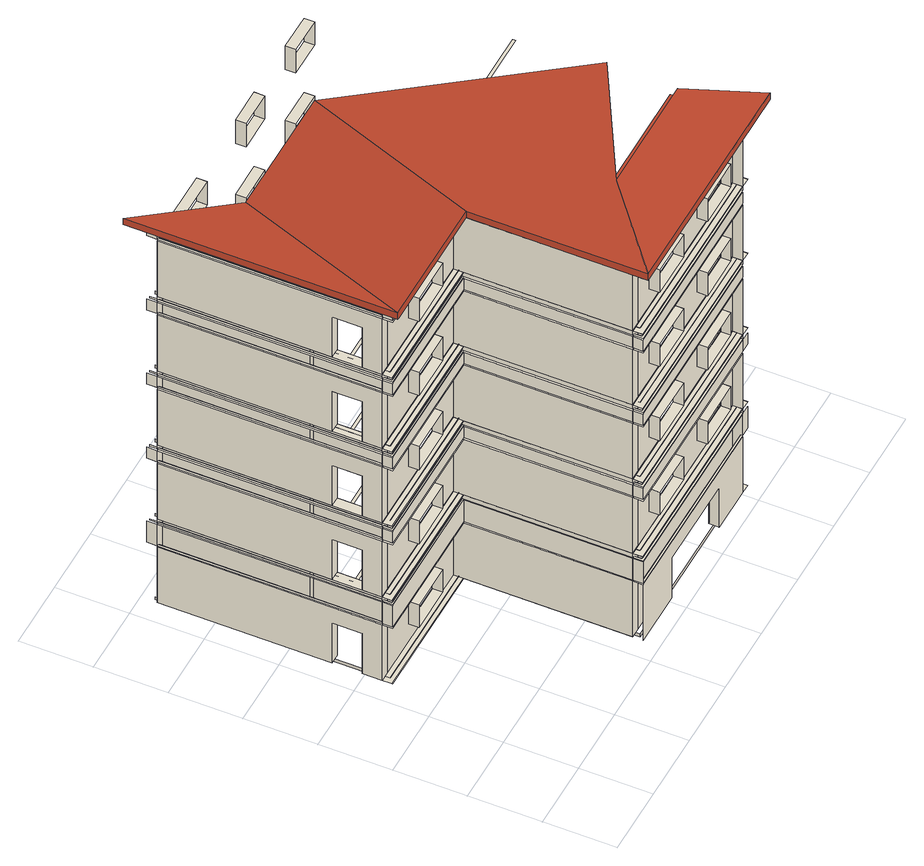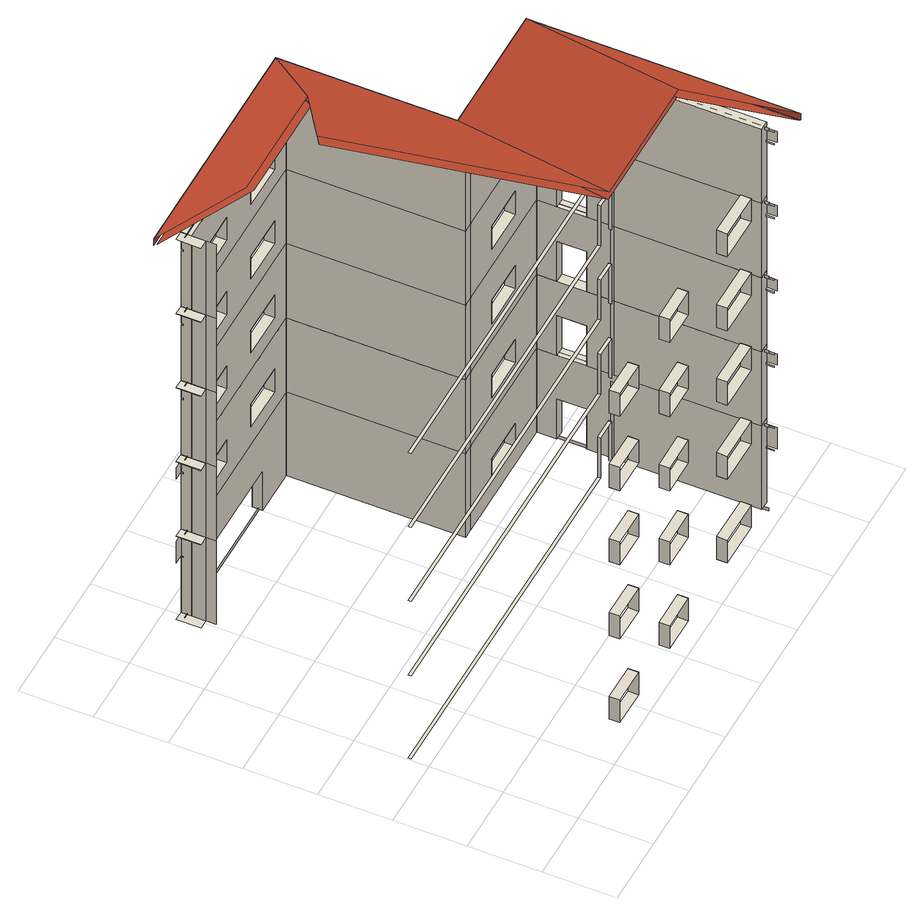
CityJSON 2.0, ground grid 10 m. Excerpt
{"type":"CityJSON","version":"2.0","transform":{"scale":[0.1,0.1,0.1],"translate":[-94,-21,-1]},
"CityObjects":{
"building1":{"type":"Building","geometry":[{"type":"MultiSurface","lod":"3","boundaries":[[[0,1,2,3]],[[4,5,6,7]],[[8,9,10,11]],[[12,13,14,15]],[[16,17,18,19]],[[20,21,22,23]],[[24,25,26,27]],[[28,29,30,31]],[[32,33,34,35]],[[36,37,38,39]],[[40,41,42,43]],[[44,45,46,47]],[[48,49,50,51]],[[52,53,54,55]],[[56,57,58,59]],[[60,61,62,25,26,2,3,21,22,63,64,65,66]],[[67,68,69,33,34,6,7,29,30,70,61,71,60]],[[72,73,74,41,42,10,11,37,38,75,68,76,67]],[[77,78,79,49,50,14,15,45,46,80,73,81,72]],[[82,83,84,57,58,18,19,53,54,85,78,86,77]],[[87,88,89,90]],[[91,92,93,94,95]],[[96,97,98,99,100]],[[101,102,103,104,105]],[[106,107,108,109,110]],[[111,112,113,114,115]],[[116,91,95,117]],[[118,96,100,119]],[[120,101,105,121]],[[122,106,110,123]],[[124,111,115,125]],[[63,126,127,128,117,95,94,64]],[[70,129,130,131,119,100,99,61]],[[75,132,133,134,121,105,104,68]],[[80,135,136,137,123,110,109,73]],[[85,138,139,140,125,115,114,78]],[[117,128,141,142,116]],[[119,131,143,144,118]],[[121,134,145,146,120]],[[123,137,147,148,122]],[[125,140,149,150,124]],[[151,88,87]],[[152,153,154]],[[155,126,63,22]],[[156,157,2,26]],[[158,129,70,30]],[[159,160,6,34]],[[161,132,75,38]],[[162,163,10,42]],[[164,135,80,46]],[[165,166,14,50]],[[167,138,85,54]],[[168,169,18,58]],[[170,155,22,21]],[[171,156,26,25]],[[172,158,30,29]],[[173,159,34,33]],[[174,161,38,37]],[[175,162,42,41]],[[176,164,46,45]],[[177,165,50,49]],[[178,167,54,53]],[[179,168,58,57]],[[66,64,63,22,21,3,2,26,25,62,61,60,180,181],[182,183,184,185]],[[60,61,70,30,29,7,6,34,33,69,68,67,186,180],[187,188,189,190]],[[67,68,75,38,37,11,10,42,41,74,73,72,191,186],[192,193,194,195]],[[72,73,80,46,45,15,14,50,49,79,78,77,196,191],[197,198,199,200]],[[77,78,85,54,53,19,18,58,57,84,83,82,201,196],[202,203,204,205]],[[206,207,208,209]],[[210,211,212,213]],[[214,215,211,210]],[[216,217,215,214]],[[218,219,217,216]],[[210,211,220,133,68,67]],[[214,215,221,136,73,72]],[[216,217,222,139,78,77]],[[218,219,223,224,83,82]],[[225,130,61,60]],[[211,210,67,60,97,96,118,144,213,212,225,220]],[[215,214,72,67,102,101,120,146,210,211,220,221]],[[217,216,77,72,107,106,122,148,214,215,221,222]],[[219,218,82,77,112,111,124,150,216,217,222,223]],[[60,66,92,91,116,142,209,208,226,225]],[[227,228,229,230]],[[231,232,233,234]],[[235,236,237,238]],[[239,240,241,242]],[[243,244,245,246]],[[20,247,248,0,3,21]],[[24,249,250,251,62,25]],[[28,252,253,4,7,29]],[[32,254,255,256,69,33]],[[36,257,258,8,11,37]],[[40,259,260,261,74,41]],[[44,262,263,12,15,45]],[[48,264,265,266,79,49]],[[52,267,268,16,19,53]],[[56,269,270,271,84,57]],[[21,3,272,170]],[[25,62,273,171]],[[29,7,274,172]],[[33,69,275,173]],[[37,11,276,174]],[[41,74,277,175]],[[45,15,278,176]],[[49,79,279,177]],[[53,19,280,178]],[[57,84,281,179]],[[226,208,209,142,141,282]],[[225,212,213,144,143,283]],[[220,211,210,146,145,284]],[[221,215,214,148,147,285]],[[222,217,216,150,149,286]],[[287,288,289,290]],[[291,292,293,294]],[[295,296,297,298]],[[299,300,301,302]],[[303,304,305,306]],[[307,308,309,310]],[[230,311,312,227]],[[234,313,314,231]],[[238,315,316,235]],[[242,317,318,239]],[[246,319,320,243]],[[282,141,128,127]],[[283,143,131,130]],[[284,145,134,133]],[[285,147,137,136]],[[286,149,140,139]],[[321,87,90,154,322]],[[66,181,323,324,64]],[[60,180,325,326,61]],[[67,186,327,328,68]],[[72,191,329,330,73]],[[77,196,331,332,78]],[[185,333,334,184]],[[190,335,336,189]],[[195,337,338,194]],[[200,339,340,199]],[[205,341,342,204]],[[248,343,1,0],[344,345,333,334]],[[253,346,5,4],[347,348,335,336]],[[258,349,9,8],[350,351,337,338]],[[263,352,13,12],[353,354,339,340]],[[268,355,17,16],[356,357,341,342]],[[23,358,247,20]],[[27,359,249,24]],[[31,360,252,28]],[[35,361,254,32]],[[39,362,257,36]],[[43,363,259,40]],[[47,364,262,44]],[[51,365,264,48]],[[55,366,267,52]],[[59,367,269,56]],[[311,368,369,312]],[[313,370,371,314]],[[315,372,373,316]],[[317,374,375,318]],[[319,376,377,320]],[[23,22,63,378,379,358]],[[27,26,2,1,343,359]],[[31,30,70,380,381,360]],[[35,34,6,5,346,361]],[[39,38,75,382,383,362]],[[43,42,10,9,349,363]],[[47,46,80,384,385,364]],[[51,50,14,13,352,365]],[[55,54,85,386,387,366]],[[59,58,18,17,355,367]],[[388,389,288,287]],[[390,391,292,291]],[[392,393,296,295]],[[394,395,300,299]],[[396,397,304,303]],[[398,399,308,307]],[[272,157,400,401]],[[274,160,402,403]],[[276,163,404,405]],[[278,166,406,407]],[[280,169,408,409]],[[226,282,127,126,155,170,272,157,156,171,273,130,225]],[[225,283,130,129,158,172,274,160,159,173,275,133,220]],[[220,284,133,132,161,174,276,163,162,175,277,136,221]],[[221,285,136,135,164,176,278,166,165,177,279,139,222]],[[222,286,139,138,167,178,280,169,168,179,281,224,223]],[[410,155,170,411]],[[412,156,171,413]],[[414,158,172,415]],[[416,159,173,417]],[[418,161,174,419]],[[420,162,175,421]],[[422,164,176,423]],[[424,165,177,425]],[[426,167,178,427]],[[428,168,179,429]],[[321,430,151,87]],[[182,345,333,185]],[[187,348,335,190]],[[192,351,337,195]],[[197,354,339,200]],[[202,357,341,205]],[[60,61,431,432,180]],[[67,68,433,434,186]],[[72,73,435,436,191]],[[77,78,437,438,196]],[[82,83,439,440,201]],[[153,441,442,322,154]],[[184,334,344,183]],[[189,336,347,188]],[[194,338,350,193]],[[199,340,353,198]],[[204,342,356,203]],[[443,444,324,323]],[[432,431,326,325]],[[434,433,328,327]],[[436,435,330,329]],[[438,437,332,331]],[[445,321,322,446]],[[447,448,449,450]],[[451,452,453,454]],[[455,456,457,458]],[[459,460,461,462]],[[463,464,465,466]],[[467,468,469,470]],[[471,472,473,474]],[[475,476,477,478]],[[479,480,481,482]],[[483,484,485,486]],[[487,488,489,490]],[[491,492,493,494]],[[495,496,497,498]],[[499,500,501,502]],[[503,504,505,506]],[[507,508,509,468,469,449,450,504,505,510,511,512,513]],[[514,515,516,476,477,453,454,472,473,517,508,518,507]],[[519,520,521,484,485,457,458,480,481,522,515,523,514]],[[524,525,526,492,493,461,462,488,489,527,520,528,519]],[[529,530,531,500,501,465,466,496,497,532,525,533,524]],[[183,344,345,182]],[[188,347,348,187]],[[193,350,351,192]],[[198,353,354,197]],[[203,356,357,202]],[[534,358,379,510,505]],[[535,359,343,449,469]],[[536,360,381,517,473]],[[537,361,346,453,477]],[[538,362,383,522,481]],[[539,363,349,457,485]],[[540,364,385,527,489]],[[541,365,352,461,493]],[[542,366,387,532,497]],[[543,367,355,465,501]],[[511,443,181,544,512]],[[508,432,180,545,518]],[[515,434,186,546,523]],[[520,436,191,547,528]],[[525,438,196,548,533]],[[549,550,551,552]],[[553,554,555,556]],[[557,558,559,560]],[[561,562,563,564]],[[565,566,567,568]],[[569,180,432,508,507]],[[570,186,434,515,514]],[[571,191,436,520,519]],[[572,196,438,525,524]],[[573,201,440,530,529]],[[574,569,507,513]],[[569,570,514,507]],[[570,571,519,514]],[[571,572,524,519]],[[572,573,529,524]],[[432,180,181,443,511,510,379,358,247,248,450,449,343,359,249,250,509,508]],[[434,186,180,432,508,517,381,360,252,253,454,453,346,361,254,255,516,515]],[[436,191,186,434,515,522,383,362,257,258,458,457,349,363,259,260,521,520]],[[438,196,191,436,520,527,385,364,262,263,462,461,352,365,264,265,526,525]],[[440,201,196,438,525,532,387,366,267,268,466,465,355,367,269,270,531,530]],[[534,505,504,575]],[[535,469,468,576]],[[536,473,472,577]],[[537,477,476,578]],[[538,481,480,579]],[[539,485,484,580]],[[540,489,488,581]],[[541,493,492,582]],[[542,497,496,583]],[[543,501,500,584]],[[585,586,587,588]],[[589,590,591,592]],[[593,594,595,596]],[[597,598,599,600]],[[575,504,450,248,247]],[[576,468,509,250,249]],[[577,472,454,253,252]],[[578,476,516,255,254]],[[579,480,458,258,257]],[[580,484,521,260,259]],[[581,488,462,263,262]],[[582,492,526,265,264]],[[583,496,466,268,267]],[[584,500,531,270,269]],[[601,602,389,388]],[[603,604,391,390]],[[605,606,393,392]],[[607,608,395,394]],[[609,610,397,396]],[[611,612,399,398]],[[513,512,544,574]],[[507,518,545,569]],[[514,523,546,570]],[[519,528,547,571]],[[524,533,548,572]],[[507,508,517,473,472,454,453,477,476,516,515,514,613,614],[615,616,588,585],[617,618,619,620]],[[514,515,522,481,480,458,457,485,484,521,520,519,621,613],[622,623,592,589],[624,625,626,627]],[[519,520,527,489,488,462,461,493,492,526,525,524,628,621],[629,630,596,593],[631,632,633,634]],[[524,525,532,497,496,466,465,501,500,531,530,529,635,628],[636,637,600,597],[638,639,640,641]],[[507,614,642,643,644,645,646,513,511,510,505,504,450,449,469,468,509,508]],[[647,648,550,549]],[[649,650,554,553]],[[651,652,558,557]],[[653,654,562,561]],[[655,656,566,565]],[[180,432,250,249,359,343,248,247,358,379,443,323,181]],[[186,434,255,254,361,346,253,252,360,381,432,325,180]],[[191,436,260,259,363,349,258,257,362,383,434,327,186]],[[196,438,265,264,365,352,263,262,364,385,436,329,191]],[[201,440,270,269,367,355,268,267,366,387,438,331,196]],[[575,247,358,534]],[[576,249,359,535]],[[577,252,360,536]],[[578,254,361,537]],[[579,257,362,538]],[[580,259,363,539]],[[581,262,364,540]],[[582,264,365,541]],[[583,267,366,542]],[[584,269,367,543]],[[615,657,586,585]],[[622,658,590,589]],[[629,659,594,593]],[[636,660,598,597]],[[661,662,663,646,645]],[[503,664,665,447,450,504]],[[467,666,667,668,509,468]],[[471,669,670,451,454,472]],[[475,671,672,673,516,476]],[[479,674,675,455,458,480]],[[483,676,677,678,521,484]],[[487,679,680,459,462,488]],[[491,681,682,683,526,492]],[[495,684,685,463,466,496]],[[499,686,687,688,531,500]],[[445,689,690,430,321]],[[552,551,691,692]],[[556,555,693,694]],[[560,559,695,696]],[[564,563,697,698]],[[568,567,699,700]],[[574,544,181,180,569]],[[569,545,180,186,570]],[[570,546,186,191,571]],[[571,547,191,196,572]],[[572,548,196,201,573]],[[441,701,702,703,442]],[[588,587,704,616]],[[592,591,705,623]],[[596,595,706,630]],[[600,599,707,637]],[[507,614,708,709,508]],[[514,613,710,711,515]],[[519,621,712,713,520]],[[524,628,714,715,525]],[[692,691,648,647]],[[694,693,650,649]],[[696,695,652,651]],[[698,697,654,653]],[[700,699,656,655]],[[670,716,452,451],[704,657,586,587],[717,718,719,720]],[[675,721,456,455],[705,658,590,591],[722,723,724,725]],[[680,726,460,459],[706,659,594,595],[727,728,729,730]],[[685,731,464,463],[707,660,598,599],[732,733,734,735]],[[736,737,689,445]],[[506,738,664,503]],[[470,739,666,467]],[[474,740,669,471]],[[478,741,671,475]],[[482,742,674,479]],[[486,743,676,483]],[[490,744,679,487]],[[494,745,681,491]],[[498,746,684,495]],[[502,747,686,499]],[[702,748,749,703]],[[616,704,657,615]],[[623,705,658,622]],[[630,706,659,629]],[[637,707,660,636]],[[750,751,602,601]],[[752,753,604,603]],[[754,755,606,605]],[[756,757,608,607]],[[758,759,610,609]],[[760,761,612,611]],[[470,469,449,448,762,739]],[[474,473,517,763,764,740]],[[478,477,453,452,716,741]],[[482,481,522,765,766,742]],[[486,485,457,456,721,743]],[[490,489,527,767,768,744]],[[494,493,461,460,726,745]],[[498,497,532,769,770,746]],[[502,501,465,464,731,747]],[[506,505,510,771,772,738]],[[645,644,773,661]],[[507,508,774,775,614]],[[514,515,776,777,613]],[[519,520,778,779,621]],[[524,525,780,781,628]],[[529,530,782,783,635]],[[772,771,784,662,661,773,785,786]],[[775,774,709,708]],[[777,776,711,710]],[[779,778,713,712]],[[781,780,715,714]],[[736,445,446,787]],[[368,788,789,369]],[[370,790,791,371]],[[372,792,793,373]],[[374,794,795,375]],[[376,796,797,377]],[[620,719,720,619]],[[627,724,725,626]],[[634,729,730,633]],[[641,734,735,640]],[[617,718,719,620]],[[624,723,724,627]],[[631,728,729,634]],[[638,733,734,641]],[[644,643,798,785,773]],[[799,800,801,802]],[[803,804,805,806]],[[807,808,809,810]],[[811,812,813,814]],[[815,816,817,818]],[[619,720,717,618]],[[626,725,722,625]],[[633,730,727,632]],[[640,735,732,639]],[[819,820,800,799]],[[821,822,804,803]],[[823,824,808,807]],[[825,826,812,811]],[[827,828,816,815]],[[618,717,718,617]],[[625,722,723,624]],[[632,727,728,631]],[[639,732,733,638]],[[802,801,829,830]],[[806,805,831,832]],[[810,809,833,834]],[[814,813,835,836]],[[818,817,837,838]],[[786,785,798,839]],[[839,798,643,642]],[[830,829,820,819]],[[832,831,822,821]],[[834,833,824,823]],[[836,835,826,825]],[[838,837,828,827]],[[613,777,672,671,741,716,670,669,740,764,775,708,614]],[[621,779,677,676,743,721,675,674,742,766,777,710,613]],[[628,781,682,681,745,726,680,679,744,768,779,712,621]],[[635,783,687,686,747,731,685,684,746,770,781,714,628]],[[614,775,667,666,739,762,665,664,738,772,786,839,642]],[[642,786,772,738,664,665,762,739,666,667,775,614,840,841]],[[614,775,764,740,669,670,716,741,671,672,777,613,842,840]],[[613,777,766,742,674,675,721,743,676,677,779,621,843,842]],[[621,779,768,744,679,680,726,745,681,682,781,628,844,843]],[[628,781,770,746,684,685,731,747,686,687,783,635,845,844]],[[846,847,762,665]],[[848,849,716,670]],[[642,841,850,851,786]],[[614,840,852,853,775]],[[613,842,854,855,777]],[[621,843,856,857,779]],[[628,844,858,859,781]],[[614,775,860,861,840]],[[613,777,862,863,842]],[[621,779,864,865,843]],[[628,781,866,867,844]],[[635,783,868,869,845]],[[870,871,841,840,872]],[[872,873,840,842,874]],[[874,875,842,843,876]],[[876,877,843,844,878]],[[878,879,844,845,880]],[[881,882,883,884]],[[885,886,887,888]],[[889,890,891,892]],[[893,894,895,896]],[[897,898,899,900]],[[901,902,882,881]],[[903,904,886,885]],[[905,906,890,889]],[[907,908,894,893]],[[909,910,898,897]],[[884,883,911,912]],[[888,887,913,914]],[[892,891,915,916]],[[896,895,917,918]],[[900,899,919,920]],[[912,911,902,901]],[[914,913,904,903]],[[916,915,906,905]],[[918,917,908,907]],[[920,919,910,909]]],"semantics":{"surfaces":[{"type":"WallSurface"},{"type":"RoofSurface"},{"type":"FloorSurface"}],"values":[0,0,0,0,0,0,0,0,0,0,0,0,0,0,0,0,0,0,0,0,1,0,0,0,0,0,0,0,0,0,0,0,0,0,0,0,0,0,0,0,0,1,1,0,0,0,0,0,0,0,0,0,0,0,0,0,0,0,0,0,0,0,0,0,0,0,0,0,0,0,0,0,0,0,0,0,0,0,0,0,0,0,0,0,0,0,0,0,0,0,0,0,0,0,0,0,0,0,0,0,0,0,0,0,0,0,0,0,0,0,0,0,0,2,2,2,2,2,2,0,0,0,0,0,0,0,0,0,0,1,0,0,0,0,0,0,0,0,0,0,0,0,0,0,0,0,0,0,0,0,0,0,0,0,0,0,0,0,0,0,0,0,0,0,0,0,0,0,0,0,2,2,2,2,2,2,0,0,0,0,0,0,0,0,0,0,0,0,0,0,0,0,0,0,0,0,1,0,0,0,0,0,0,0,0,0,0,1,0,0,0,0,0,0,0,0,0,0,1,0,0,0,0,0,0,0,0,0,0,0,0,0,0,0,0,0,0,0,0,0,0,0,0,0,0,0,0,0,0,0,0,0,0,0,0,0,0,0,0,0,0,0,0,0,0,0,0,0,0,0,0,0,0,0,0,0,0,0,0,0,0,0,0,0,0,0,0,0,0,0,0,0,0,0,0,0,0,0,0,0,0,0,0,2,2,2,2,2,2,0,0,0,0,0,0,0,0,0,0,0,0,0,0,0,0,0,0,0,0,0,0,0,0,0,0,0,0,0,0,0,0,0,0,0,0,0,0,0,0,0,0,0,0,0,1,0,0,0,0,0,0,0,0,0,0,1,0,0,0,0,0,0,0,0,0,0,0,0,0,0,0,0,0,1,0,0,0,0,0,0,0,0,0,0,1,0,0,0,0,2,2,2,2,2,2,0,0,0,0,0,0,0,0,0,0,0,0,0,0,0,0,0,0,0,0,0,1,0,0,0,0,0,0,0,0,0,0,0,0,0,0,0,0,0,0,0,0,0,0,0,0,0,0,0,0,0,0,0,0,0,0,0,0,0,0,0,0,0,0,0,0,0,0,0,0,0,0,0,0,0,0,0,0,0,0,0,0,0,0,0,0,0,0,0,0,0,0,0,0,0,0,0,0,0,0,0,0,0,0,0,0,0,0,0,0,0,0,0]}}]}
},
"vertices":[
[27,261,108],[27,261,145],[27,275,145],[27,275,108],[27,261,253],[27,261,272],[27,275,272],[27,275,253],[27,261,381],[27,261,400],[27,275,400],[27,275,381],[27,261,509],[27,261,528],[27,275,528],[27,275,509],[27,261,637],[27,261,656],[27,275,656],[27,275,637],[30,263,108],[30,275,108],[30,275,106],[30,263,106],[30,263,147],[30,275,147],[30,275,145],[30,263,145],[30,263,253],[30,275,253],[30,275,250],[30,263,250],[30,263,275],[30,275,275],[30,275,272],[30,263,272],[30,263,381],[30,275,381],[30,275,378],[30,263,378],[30,263,403],[30,275,403],[30,275,400],[30,263,400],[30,263,509],[30,275,509],[30,275,506],[30,263,506],[30,263,531],[30,275,531],[30,275,528],[30,263,528],[30,263,637],[30,275,637],[30,275,634],[30,263,634],[30,263,659],[30,275,659],[30,275,656],[30,263,656],[41,275,154],[27,275,154],[27,275,147],[27,275,106],[27,275,10],[28,275,10],[41,275,10],[41,275,282],[27,275,282],[27,275,275],[27,275,250],[28,275,154],[41,275,410],[27,275,410],[27,275,403],[27,275,378],[28,275,282],[41,275,538],[27,275,538],[27,275,531],[27,275,506],[28,275,410],[41,275,666],[27,275,666],[27,275,659],[27,275,634],[28,275,538],[6,244,677],[6,611,677],[6,611,666],[6,244,666],[41,302,79],[41,302,10],[28,302,10],[27,302,10],[27,302,79],[41,302,223],[41,302,154],[28,302,154],[27,302,154],[27,302,223],[41,302,351],[41,302,282],[28,302,282],[27,302,282],[27,302,351],[41,302,479],[41,302,410],[28,302,410],[27,302,410],[27,302,479],[41,302,607],[41,302,538],[28,302,538],[27,302,538],[27,302,607],[41,342,79],[27,342,79],[41,342,223],[27,342,223],[41,342,351],[27,342,351],[41,342,479],[27,342,479],[41,342,607],[27,342,607],[27,576,106],[27,576,10],[27,342,10],[27,576,250],[27,576,154],[27,342,154],[27,576,378],[27,576,282],[27,342,282],[27,576,506],[27,576,410],[27,342,410],[27,576,634],[27,576,538],[27,342,538],[28,342,10],[41,342,10],[28,342,154],[41,342,154],[28,342,282],[41,342,282],[28,342,410],[41,342,410],[28,342,538],[41,342,538],[64,475,711],[8,610,666],[67,475,700],[8,244,666],[30,576,106],[30,576,145],[27,576,145],[30,576,250],[30,576,272],[27,576,272],[30,576,378],[30,576,400],[27,576,400],[30,576,506],[30,576,528],[27,576,528],[30,576,634],[30,576,656],[27,576,656],[30,576,108],[30,576,147],[30,576,253],[30,576,275],[30,576,381],[30,576,403],[30,576,509],[30,576,531],[30,576,637],[30,576,659],[224,275,154],[224,275,10],[166,275,79],[166,275,40],[100,275,40],[100,275,79],[224,275,282],[166,275,224],[166,275,184],[100,275,184],[100,275,224],[224,275,410],[166,275,352],[166,275,312],[100,275,312],[100,275,352],[224,275,538],[166,275,480],[166,275,440],[100,275,440],[100,275,480],[224,275,666],[166,275,608],[166,275,568],[100,275,568],[100,275,608],[41,374,141],[41,378,141],[41,378,10],[41,374,10],[41,374,282],[41,378,282],[41,378,154],[41,374,154],[41,374,410],[41,378,410],[41,374,538],[41,378,538],[41,374,666],[41,378,666],[41,576,282],[41,576,410],[41,576,538],[41,576,666],[27,576,666],[41,576,154],[41,576,10],[47,374,79],[47,374,10],[47,378,10],[47,378,79],[47,374,223],[47,374,154],[47,378,154],[47,378,223],[47,374,351],[47,374,282],[47,378,282],[47,378,351],[47,374,479],[47,374,410],[47,378,410],[47,378,479],[47,374,607],[47,374,538],[47,378,538],[47,378,607],[224,263,108],[224,261,108],[224,263,147],[224,261,147],[27,261,147],[224,263,253],[224,261,253],[224,263,275],[224,261,275],[27,261,275],[224,263,381],[224,261,381],[224,263,403],[224,261,403],[27,261,403],[224,263,509],[224,261,509],[224,263,531],[224,261,531],[27,261,531],[224,263,637],[224,261,637],[224,263,659],[224,261,659],[27,261,659],[27,576,108],[27,576,147],[27,576,253],[27,576,275],[27,576,381],[27,576,403],[27,576,509],[27,576,531],[27,576,637],[27,576,659],[28,576,10],[28,576,154],[28,576,282],[28,576,410],[28,576,538],[35,268,5],[35,268,10],[35,582,10],[35,582,5],[35,268,149],[35,268,154],[35,582,154],[35,582,149],[35,268,277],[35,268,282],[35,582,282],[35,582,277],[35,268,405],[35,268,410],[35,582,410],[35,582,405],[35,268,533],[35,268,538],[35,582,538],[35,582,533],[35,268,661],[35,268,666],[35,582,666],[35,582,661],[77,378,79],[77,374,79],[77,378,223],[77,374,223],[77,378,351],[77,374,351],[77,378,479],[77,374,479],[77,378,607],[77,374,607],[196,244,677],[196,244,666],[224,262,10],[27,262,10],[224,262,154],[27,262,154],[224,262,282],[27,262,282],[224,262,410],[27,262,410],[224,262,538],[27,262,538],[100,261,79],[100,261,40],[100,261,224],[100,261,184],[100,261,352],[100,261,312],[100,261,480],[100,261,440],[100,261,608],[100,261,568],[224,261,145],[166,261,40],[166,261,79],[224,261,272],[166,261,184],[166,261,224],[224,261,400],[166,261,312],[166,261,352],[224,261,528],[166,261,440],[166,261,480],[224,261,656],[166,261,568],[166,261,608],[224,263,106],[224,263,145],[224,263,250],[224,263,272],[224,263,378],[224,263,400],[224,263,506],[224,263,528],[224,263,634],[224,263,656],[77,378,10],[77,374,10],[77,378,154],[77,374,154],[77,378,282],[77,374,282],[77,378,410],[77,374,410],[77,378,538],[77,374,538],[27,261,106],[224,261,106],[27,261,250],[224,261,250],[27,261,378],[224,261,378],[27,261,506],[224,261,506],[27,261,634],[224,261,634],[232,268,5],[232,268,10],[232,268,149],[232,268,154],[232,268,277],[232,268,282],[232,268,405],[232,268,410],[232,268,533],[232,268,538],[232,268,661],[232,268,666],[27,590,145],[27,590,108],[27,590,272],[27,590,253],[27,590,400],[27,590,381],[27,590,528],[27,590,509],[27,590,656],[27,590,637],[30,587,106],[30,587,108],[30,587,145],[30,587,147],[30,587,250],[30,587,253],[30,587,272],[30,587,275],[30,587,378],[30,587,381],[30,587,400],[30,587,403],[30,587,506],[30,587,509],[30,587,528],[30,587,531],[30,587,634],[30,587,637],[30,587,656],[30,587,659],[255,475,711],[27,261,154],[224,261,154],[27,261,282],[224,261,282],[27,261,410],[224,261,410],[27,261,538],[224,261,538],[27,261,666],[224,261,666],[257,475,700],[199,244,666],[224,261,10],[27,261,10],[196,1,677],[196,1,666],[224,21,108],[224,21,145],[224,35,145],[224,35,108],[224,21,253],[224,21,272],[224,35,272],[224,35,253],[224,21,381],[224,21,400],[224,35,400],[224,35,381],[224,21,509],[224,21,528],[224,35,528],[224,35,509],[224,21,637],[224,21,656],[224,35,656],[224,35,637],[227,24,147],[227,35,147],[227,35,145],[227,24,145],[227,24,253],[227,35,253],[227,35,250],[227,24,250],[227,24,275],[227,35,275],[227,35,272],[227,24,272],[227,24,381],[227,35,381],[227,35,378],[227,24,378],[227,24,403],[227,35,403],[227,35,400],[227,24,400],[227,24,509],[227,35,509],[227,35,506],[227,24,506],[227,24,531],[227,35,531],[227,35,528],[227,24,528],[227,24,637],[227,35,637],[227,35,634],[227,24,634],[227,24,659],[227,35,659],[227,35,656],[227,24,656],[227,24,108],[227,35,108],[227,35,106],[227,24,106],[238,35,154],[224,35,154],[224,35,147],[224,35,106],[224,35,10],[225,35,10],[238,35,10],[238,35,282],[224,35,282],[224,35,275],[224,35,250],[225,35,154],[238,35,410],[224,35,410],[224,35,403],[224,35,378],[225,35,282],[238,35,538],[224,35,538],[224,35,531],[224,35,506],[225,35,410],[238,35,666],[224,35,666],[224,35,659],[224,35,634],[225,35,538],[227,263,106],[227,263,145],[227,263,250],[227,263,272],[227,263,378],[227,263,400],[227,263,506],[227,263,528],[227,263,634],[227,263,656],[225,275,10],[225,275,154],[225,275,282],[225,275,410],[225,275,538],[100,576,40],[100,590,40],[100,590,79],[100,576,79],[100,576,184],[100,590,184],[100,590,224],[100,576,224],[100,576,312],[100,590,312],[100,590,352],[100,576,352],[100,576,440],[100,590,440],[100,590,480],[100,576,480],[100,576,568],[100,590,568],[100,590,608],[100,576,608],[238,275,154],[238,275,282],[238,275,410],[238,275,538],[238,275,666],[238,275,10],[227,263,108],[227,263,147],[227,263,253],[227,263,275],[227,263,381],[227,263,403],[227,263,509],[227,263,531],[227,263,637],[227,263,659],[270,35,223],[270,21,223],[270,21,184],[270,35,184],[270,35,351],[270,21,351],[270,21,312],[270,35,312],[270,35,479],[270,21,479],[270,21,440],[270,35,440],[270,35,607],[270,21,607],[270,21,568],[270,35,568],[232,29,5],[232,29,10],[232,29,149],[232,29,154],[232,29,277],[232,29,282],[232,29,405],[232,29,410],[232,29,533],[232,29,538],[232,29,661],[232,29,666],[500,35,282],[500,35,154],[336,35,223],[336,35,184],[467,35,223],[467,35,184],[402,35,184],[402,35,223],[500,35,410],[336,35,351],[336,35,312],[467,35,351],[467,35,312],[402,35,312],[402,35,351],[500,35,538],[336,35,479],[336,35,440],[467,35,479],[467,35,440],[402,35,440],[402,35,479],[500,35,666],[336,35,607],[336,35,568],[467,35,607],[467,35,568],[402,35,568],[402,35,607],[500,35,10],[435,35,10],[435,35,79],[303,35,79],[303,35,10],[166,576,40],[166,590,40],[166,576,184],[166,590,184],[166,576,312],[166,590,312],[166,576,440],[166,590,440],[166,576,568],[166,590,568],[336,21,223],[336,21,351],[336,21,479],[336,21,607],[303,21,79],[303,21,10],[303,22,10],[500,24,108],[500,21,108],[500,24,147],[500,21,147],[224,21,147],[500,24,253],[500,21,253],[500,24,275],[500,21,275],[224,21,275],[500,24,381],[500,21,381],[500,24,403],[500,21,403],[224,21,403],[500,24,509],[500,21,509],[500,24,531],[500,21,531],[224,21,531],[500,24,637],[500,21,637],[500,24,659],[500,21,659],[224,21,659],[279,84,725],[394,152,792],[166,590,79],[166,576,79],[166,590,224],[166,576,224],[166,590,352],[166,576,352],[166,590,480],[166,576,480],[166,590,608],[166,576,608],[395,155,780],[286,91,717],[199,4,666],[336,21,184],[336,21,312],[336,21,440],[336,21,568],[500,22,154],[224,22,154],[500,22,282],[224,22,282],[500,22,410],[224,22,410],[500,22,538],[224,22,538],[500,21,272],[467,21,184],[467,21,223],[402,21,223],[402,21,184],[500,21,400],[467,21,312],[467,21,351],[402,21,351],[402,21,312],[500,21,528],[467,21,440],[467,21,479],[402,21,479],[402,21,440],[500,21,656],[467,21,568],[467,21,607],[402,21,607],[402,21,568],[534,1,677],[450,84,725],[500,24,106],[500,24,145],[500,24,250],[500,24,272],[500,24,378],[500,24,400],[500,24,506],[500,24,528],[500,24,634],[500,24,656],[444,91,717],[531,4,666],[506,29,5],[506,29,10],[506,29,149],[506,29,154],[506,29,277],[506,29,282],[506,29,405],[506,29,410],[506,29,533],[506,29,538],[506,29,661],[506,29,666],[500,21,145],[224,21,250],[500,21,250],[224,21,378],[500,21,378],[224,21,506],[500,21,506],[224,21,634],[500,21,634],[224,21,106],[500,21,106],[435,21,79],[224,21,154],[500,21,154],[224,21,282],[500,21,282],[224,21,410],[500,21,410],[224,21,538],[500,21,538],[224,21,666],[500,21,666],[224,21,10],[435,21,10],[500,21,10],[534,1,666],[602,378,10],[602,374,10],[602,378,154],[602,374,154],[602,378,282],[602,374,282],[602,378,410],[602,374,410],[602,378,538],[602,374,538],[435,22,10],[274,576,40],[274,590,40],[274,590,79],[274,576,79],[274,576,184],[274,590,184],[274,590,224],[274,576,224],[274,576,312],[274,590,312],[274,590,352],[274,576,352],[274,576,440],[274,590,440],[274,590,480],[274,576,480],[274,576,568],[274,590,568],[274,590,608],[274,576,608],[326,576,40],[326,590,40],[326,576,184],[326,590,184],[326,576,312],[326,590,312],[326,576,440],[326,590,440],[326,576,568],[326,590,568],[326,590,79],[326,576,79],[326,590,224],[326,576,224],[326,590,352],[326,576,352],[326,590,480],[326,576,480],[326,590,608],[326,576,608],[500,22,10],[500,54,154],[500,54,10],[500,54,282],[500,54,410],[500,54,538],[500,54,666],[514,21,108],[514,21,145],[514,21,253],[514,21,272],[513,54,10],[513,21,10],[513,54,154],[513,21,154],[513,54,282],[513,21,282],[513,54,410],[513,21,410],[513,54,538],[513,21,538],[514,21,154],[514,54,154],[514,21,282],[514,54,282],[514,21,410],[514,54,410],[514,21,538],[514,54,538],[514,21,666],[514,54,666],[500,68,10],[500,55,10],[500,68,154],[500,55,154],[500,68,282],[500,55,282],[500,68,410],[500,55,410],[500,68,538],[500,55,538],[500,68,666],[412,576,40],[412,590,40],[412,590,79],[412,576,79],[412,576,184],[412,590,184],[412,590,224],[412,576,224],[412,576,312],[412,590,312],[412,590,352],[412,576,352],[412,576,440],[412,590,440],[412,590,480],[412,576,480],[412,576,568],[412,590,568],[412,590,608],[412,576,608],[464,576,40],[464,590,40],[464,576,184],[464,590,184],[464,576,312],[464,590,312],[464,576,440],[464,590,440],[464,576,568],[464,590,568],[464,590,79],[464,576,79],[464,590,224],[464,576,224],[464,590,352],[464,576,352],[464,590,480],[464,576,480],[464,590,608],[464,576,608]
]}
